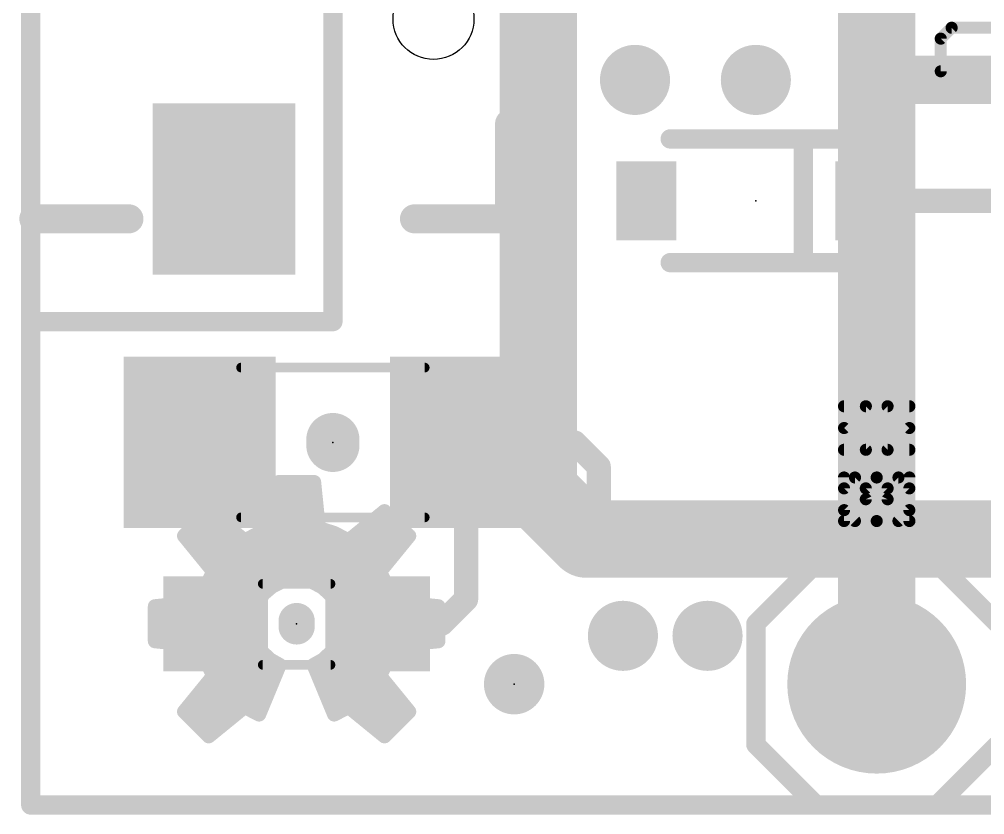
# Model space of a CAD drawing. Extents: x -3 to 111, y -18 to 20.
# Drawn here: x -0.12 to 10.02, y -0.1 to 8.26 of the extents above; entities that cross this region are included whole.
import ezdxf

# ---------------------------------------------------------------- set-up
doc = ezdxf.new("R2010")
doc.units = 0
for name, color, linetype in [('1', 12, 'CONTINUOUS'), ('16', 132, 'CONTINUOUS'), ('17', 110, 'CONTINUOUS'), ('18', 110, 'CONTINUOUS'), ('20', 53, 'CONTINUOUS'), ('21', 41, 'CONTINUOUS'), ('22', 40, 'CONTINUOUS'), ('23', 53, 'CONTINUOUS'), ('24', 53, 'CONTINUOUS'), ('51', 53, 'CONTINUOUS')]:
    doc.layers.add(name, color=color, linetype=linetype)

# ---------------------------------------------------------------- blocks, each defined once
blk = doc.blocks.new('RECT')
blk.add_solid([(-0.5, -0.5), (0.5, -0.5), (-0.5, 0.5), (0.5, 0.5)])
blk = doc.blocks.new('PIE')
at = {"const_width": 0.5}
blk.add_lwpolyline([(0, -0.25, 1), (0, 0.25, 1), (0, -0.25)], format="xyb", dxfattribs=at)
blk = doc.blocks.new('ROUNDP')
at = {"const_width": 0.5}
blk.add_lwpolyline([(0, -0.25, 1), (0, 0.25, 1), (0, -0.25)], format="xyb", dxfattribs=at)
blk = doc.blocks.new('ROUNDV')
at = {"const_width": 0.5}
blk.add_lwpolyline([(0, -0.25, 1), (0, 0.25, 1), (0, -0.25)], format="xyb", dxfattribs=at)

msp = doc.modelspace()

# ---------------------------------------------------------------- linework, layer by layer
at = {"layer": '1'}
for points, const_width in [([(0, 20.32), (0, 0)], 0.2032), ([(0, 5.08), (0, 15.24)], 0.2032), ([(3.175, 15.24), (3.175, 5.08)], 0.2032), ([(8.89, 7.62), (10.541, 7.62)], 0.508), ([(8.77, 7.5), (8.89, 7.62)], 0.254), ([(8.77, 6.35), (8.77, 7.5)], 0.254), ([(14.4272, 6.35), (8.77, 6.35)], 0.254), ([(3.175, 5.08), (0, 5.08)], 0.2032), ([(4.445, 3.68), (4.575, 3.81)], 0.254), ([(4.575, 3.81), (4.575, 2.162)], 0.254), ([(4.575, 3.81), (5.715, 3.81)], 0.254), ([(4.95, 3.68), (5.08, 3.81)], 0.254), ([(5.715, 3.81), (5.969, 3.556)], 0.254), ([(4.445, 3.68), (4.95, 3.68)], 0.254), ([(5.969, 3.556), (5.969, 2.794)], 0.254), ([(5.969, 2.794), (13.97, 2.794)], 0.8128), ([(4.575, 2.162), (4.318, 1.905)], 0.254), ([(3.644, 1.905), (4.318, 1.905)], 0.254), ([(0, 0), (43.18, 0)], 0.2032)]:
    msp.add_lwpolyline(points, dxfattribs=dict(at, const_width=const_width))
for points, const_width in [([(8.89, 7.747, 1), (8.89, 7.493)], 0.254), ([(8.9349, 7.5751, 1), (8.8451, 7.6649)], 0.127), ([(8.8335, 7.5, 1), (8.7065, 7.5)], 0.127), ([(8.7251, 7.5449, 1), (8.8149, 7.4551)], 0.127), ([(8.77, 6.4135, 1), (8.77, 6.2865)], 0.127), ([(8.7065, 6.35, 1), (8.8335, 6.35)], 0.127), ([(0, 5.1308, 1), (0, 5.0292)], 0.1016), ([(3.175, 5.0292, 1), (3.175, 5.1308)], 0.1016), ([(-0.0508, 5.08, 1), (0.0508, 5.08)], 0.1016), ([(3.1242, 5.08, 1), (3.2258, 5.08)], 0.1016), ([(4.6385, 3.81, 1), (4.5115, 3.81)], 0.127), ([(4.575, 3.8735, 1), (4.575, 3.7465)], 0.127), ([(4.6199, 3.7651, 1), (4.5301, 3.8549)], 0.127), ([(5.1249, 3.7651, 1), (5.0351, 3.8549)], 0.127), ([(5.7599, 3.8549, 1), (5.6701, 3.7651)], 0.127), ([(5.715, 3.7465, 1), (5.715, 3.8735)], 0.127), ([(4.445, 3.7435, 1), (4.445, 3.6165)], 0.127), ([(4.4001, 3.7249, 1), (4.4899, 3.6351)], 0.127), ([(4.9051, 3.7249, 1), (4.9949, 3.6351)], 0.127), ([(4.95, 3.6165, 1), (4.95, 3.7435)], 0.127), ([(6.0325, 3.556, 1), (5.9055, 3.556)], 0.127), ([(5.9241, 3.5111, 1), (6.0139, 3.6009)], 0.127), ([(5.969, 2.9972, 1), (5.969, 2.5908)], 0.4064), ([(5.9055, 2.794, 1), (6.0325, 2.794)], 0.127), ([(4.6199, 2.1171, 1), (4.5301, 2.2069)], 0.127), ([(4.5115, 2.162, 1), (4.6385, 2.162)], 0.127), ([(3.644, 1.9685, 1), (3.644, 1.8415)], 0.127), ([(4.318, 1.8415, 1), (4.318, 1.9685)], 0.127), ([(4.2731, 1.9499, 1), (4.3629, 1.8601)], 0.127), ([(0, 0.0508, 1), (0, -0.0508)], 0.1016), ([(-0.0508, 0, 1), (0.0508, 0)], 0.1016)]:
    msp.add_lwpolyline(points, format="xyb", dxfattribs=dict(at, const_width=const_width))
at = {"layer": '16'}
for points, const_width in [([(0, 20.32), (0, 0)], 0.2032), ([(5.334, 17.145), (5.334, 3.302)], 0.8128), ([(0, 5.08), (0, 15.24)], 0.2032), ([(3.175, 15.24), (3.175, 5.08)], 0.2032), ([(8.89, 11.684), (8.89, 7.62)], 0.8128), ([(8.89, 7.62), (8.89, 1.27)], 0.8128), ([(3.175, 5.08), (0, 5.08)], 0.2032), ([(5.842, 2.794), (5.334, 3.302)], 0.8128), ([(5.969, 2.794), (5.842, 2.794)], 0.8128), ([(0, 0), (43.18, 0)], 0.2032)]:
    msp.add_lwpolyline(points, dxfattribs=dict(at, const_width=const_width))
for points, const_width in [([(9.0932, 7.62, 1), (8.6868, 7.62)], 0.4064), ([(8.6868, 7.62, 1), (9.0932, 7.62)], 0.4064), ([(0, 5.1308, 1), (0, 5.0292)], 0.1016), ([(3.175, 5.0292, 1), (3.175, 5.1308)], 0.1016), ([(-0.0508, 5.08, 1), (0.0508, 5.08)], 0.1016), ([(3.1242, 5.08, 1), (3.2258, 5.08)], 0.1016), ([(5.4777, 3.4457, 1), (5.1903, 3.1583)], 0.4064), ([(5.1308, 3.302, 1), (5.5372, 3.302)], 0.4064), ([(5.842, 2.9972, 1), (5.842, 2.5908)], 0.4064), ([(5.969, 2.5908, 1), (5.969, 2.9972)], 0.4064), ([(5.6983, 2.6503, 1), (5.9857, 2.9377)], 0.4064), ([(8.6868, 1.27, 1), (9.0932, 1.27)], 0.4064), ([(0, 0.0508, 1), (0, -0.0508)], 0.1016), ([(-0.0508, 0, 1), (0.0508, 0)], 0.1016)]:
    msp.add_lwpolyline(points, format="xyb", dxfattribs=dict(at, const_width=const_width))
at = {"layer": '20', "const_width": 0.2032}
for points in [[(0, 0), (0, 20.32)], [(43.18, 0), (0, 0)]]:
    msp.add_lwpolyline(points, dxfattribs=at)
at = {"layer": '20', "const_width": 0.1016}
for points in [[(0, 0.0508, 1), (0, -0.0508)], [(-0.0508, 0, 1), (0.0508, 0)]]:
    msp.add_lwpolyline(points, format="xyb", dxfattribs=at)
at = {"layer": '20'}
msp.add_circle((4.232, 8.26), 0.425, dxfattribs=at)
at = {"layer": '21'}
for points, const_width in [([(5.032, 6.16), (5.032, 7.16)], 0.3048), ([(8.12, 7), (6.72, 7)], 0.2032), ([(8.52, 7), (8.12, 7)], 0.2032), ([(8.12, 5.7), (8.12, 7)], 0.2032), ([(1.032, 6.16), (0.032, 6.16)], 0.3048), ([(4.032, 6.16), (5.032, 6.16)], 0.3048), ([(8.12, 5.7), (6.72, 5.7)], 0.2032), ([(8.52, 5.7), (8.12, 5.7)], 0.2032), ([(9.0041, 4.1905), (8.5465, 4.1905)], 0.127), ([(9.2329, 3.9617), (9.0041, 4.1905)], 0.127), ([(3.175, 3.7795), (3.175, 3.8405)], 0.5588), ([(9.0041, 3.7329), (9.2329, 3.9617)], 0.127), ([(8.5465, 3.7329), (9.0041, 3.7329)], 0.127), ([(8.5465, 3.4421), (8.5465, 2.9845)], 0.127), ([(8.7753, 3.3277), (8.8897, 3.4421)], 0.127), ([(8.8897, 3.4421), (9.1185, 3.4421)], 0.127), ([(9.1185, 3.4421), (9.2329, 3.3277)], 0.127), ([(8.7753, 3.2133), (8.7753, 3.3277)], 0.127), ([(9.2329, 3.3277), (9.2329, 3.0989)], 0.127), ([(8.8897, 2.9845), (8.7753, 3.2133)], 0.127), ([(9.2329, 3.0989), (9.1185, 2.9845)], 0.127), ([(8.5465, 2.9845), (8.8897, 2.9845)], 0.127), ([(7.62, 1.905), (8.255, 2.54)], 0.2032), ([(8.255, 2.54), (9.525, 2.54)], 0.2032), ([(10.16, 1.905), (9.525, 2.54)], 0.2032), ([(2.794, 1.8771), (2.794, 1.9329)], 0.381), ([(7.62, 0.635), (7.62, 1.905)], 0.2032), ([(8.255, 0), (7.62, 0.635)], 0.2032), ([(9.525, 0), (10.16, 0.635)], 0.2032), ([(9.525, 0), (8.255, 0)], 0.2032)]:
    msp.add_lwpolyline(points, dxfattribs=dict(at, const_width=const_width))
for points, const_width in [([(5.1082, 7.16, 1), (4.9558, 7.16)], 0.1524), ([(6.72, 7.0508, 1), (6.72, 6.9492)], 0.1016), ([(8.12, 7.0508, 1), (8.12, 6.9492)], 0.1016), ([(8.1708, 7, 1), (8.0692, 7)], 0.1016), ([(8.12, 6.9492, 1), (8.12, 7.0508)], 0.1016), ([(8.52, 6.9492, 1), (8.52, 7.0508)], 0.1016), ([(0.032, 6.2362, 1), (0.032, 6.0838)], 0.1524), ([(1.032, 6.0838, 1), (1.032, 6.2362)], 0.1524), ([(4.032, 6.2362, 1), (4.032, 6.0838)], 0.1524), ([(5.032, 6.0838, 1), (5.032, 6.2362)], 0.1524), ([(4.9558, 6.16, 1), (5.1082, 6.16)], 0.1524), ([(6.72, 5.7508, 1), (6.72, 5.6492)], 0.1016), ([(8.12, 5.7508, 1), (8.12, 5.6492)], 0.1016), ([(8.12, 5.6492, 1), (8.12, 5.7508)], 0.1016), ([(8.52, 5.6492, 1), (8.52, 5.7508)], 0.1016), ([(8.0692, 5.7, 1), (8.1708, 5.7)], 0.1016), ([(8.5465, 4.2223, 1), (8.5465, 4.1588)], 0.0635), ([(9.0266, 4.213, 1), (8.9817, 4.1681)], 0.0635), ([(9.0041, 4.1588, 1), (9.0041, 4.2223)], 0.0635), ([(3.3147, 3.8405, 1), (3.0353, 3.8405)], 0.2794), ([(9.2554, 3.9393, 1), (9.2104, 3.9842)], 0.0635), ([(9.2104, 3.9393, 1), (9.2554, 3.9842)], 0.0635), ([(3.0353, 3.7795, 1), (3.3147, 3.7795)], 0.2794), ([(8.5465, 3.7647, 1), (8.5465, 3.7012)], 0.0635), ([(8.9817, 3.7554, 1), (9.0266, 3.7105)], 0.0635), ([(9.0041, 3.7012, 1), (9.0041, 3.7647)], 0.0635), ([(8.5783, 3.4421, 1), (8.5148, 3.4421)], 0.0635), ([(8.8897, 3.4738, 1), (8.8897, 3.4103)], 0.0635), ([(8.9122, 3.4196, 1), (8.8673, 3.4645)], 0.0635), ([(9.141, 3.4645, 1), (9.0961, 3.4196)], 0.0635), ([(9.1185, 3.4103, 1), (9.1185, 3.4738)], 0.0635), ([(8.8071, 3.3277, 1), (8.7436, 3.3277)], 0.0635), ([(8.7529, 3.3501, 1), (8.7978, 3.3052)], 0.0635), ([(9.2647, 3.3277, 1), (9.2012, 3.3277)], 0.0635), ([(9.2104, 3.3052, 1), (9.2554, 3.3501)], 0.0635), ([(8.8037, 3.2275, 1), (8.7469, 3.1991)], 0.0635), ([(8.7436, 3.2133, 1), (8.8071, 3.2133)], 0.0635), ([(9.2554, 3.0764, 1), (9.2104, 3.1213)], 0.0635), ([(8.5465, 3.0163, 1), (8.5465, 2.9527)], 0.0635), ([(8.8897, 2.9527, 1), (8.8897, 3.0163)], 0.0635), ([(9.2012, 3.0989, 1), (9.2647, 3.0989)], 0.0635), ([(8.5148, 2.9845, 1), (8.5783, 2.9845)], 0.0635), ([(8.8613, 2.9703, 1), (8.9181, 2.9987)], 0.0635), ([(9.0961, 3.007, 1), (9.141, 2.962)], 0.0635), ([(8.255, 2.5908, 1), (8.255, 2.4892)], 0.1016), ([(8.2909, 2.5041, 1), (8.2191, 2.5759)], 0.1016), ([(9.5609, 2.5759, 1), (9.4891, 2.5041)], 0.1016), ([(9.525, 2.4892, 1), (9.525, 2.5908)], 0.1016), ([(2.8893, 1.9329, 1), (2.6987, 1.9329)], 0.1905), ([(2.6987, 1.8771, 1), (2.8893, 1.8771)], 0.1905), ([(7.6708, 1.905, 1), (7.5692, 1.905)], 0.1016), ([(7.5841, 1.9409, 1), (7.6559, 1.8691)], 0.1016), ([(7.6559, 0.6709, 1), (7.5841, 0.5991)], 0.1016), ([(7.5692, 0.635, 1), (7.6708, 0.635)], 0.1016), ([(8.255, 0.0508, 1), (8.255, -0.0508)], 0.1016), ([(9.525, -0.0508, 1), (9.525, 0.0508)], 0.1016), ([(8.2191, -0.0359, 1), (8.2909, 0.0359)], 0.1016), ([(9.4891, 0.0359, 1), (9.5609, -0.0359)], 0.1016)]:
    msp.add_lwpolyline(points, format="xyb", dxfattribs=dict(at, const_width=const_width))
at = {"layer": '22'}
for points, const_width in [([(9.5631, 8.0539), (9.6775, 8.1683)], 0.127), ([(9.6775, 8.1683), (10.1351, 8.1683)], 0.127), ([(9.5631, 7.7107), (9.5631, 8.0539)], 0.127), ([(10.2495, 7.7107), (9.5631, 7.7107)], 0.127), ([(8.5471, 3.9617), (8.7759, 4.1905)], 0.127), ([(8.7759, 4.1905), (9.2335, 4.1905)], 0.127), ([(8.7759, 3.7329), (8.5471, 3.9617)], 0.127), ([(9.2335, 3.7329), (8.7759, 3.7329)], 0.127), ([(2.562, 2.9099), (2.6112, 3.3938)], 0.15), ([(2.6112, 3.3938), (2.9768, 3.3938)], 0.15), ([(2.9768, 3.3938), (3.026, 2.9099)], 0.15), ([(8.6615, 3.4421), (8.5471, 3.3277)], 0.127), ([(8.8903, 3.4421), (8.6615, 3.4421)], 0.127), ([(9.0047, 3.3277), (8.8903, 3.4421)], 0.127), ([(9.2335, 3.4421), (9.2335, 2.9845)], 0.127), ([(2.6017, 3.3), (2.9863, 3.3)], 0.15), ([(8.5471, 3.3277), (8.5471, 3.0989)], 0.127), ([(9.0047, 3.2133), (9.0047, 3.3277)], 0.127), ([(8.8903, 2.9845), (9.0047, 3.2133)], 0.127), ([(1.612, 2.8285), (1.8705, 3.087)], 0.15), ([(1.8705, 3.087), (2.2475, 2.7796)], 0.15), ([(2.5864, 3.15), (3.0016, 3.15)], 0.15), ([(3.3405, 2.7796), (3.7175, 3.087)], 0.15), ([(3.7175, 3.087), (3.976, 2.8285)], 0.15), ([(8.5471, 3.0989), (8.6615, 2.9845)], 0.127), ([(1.7835, 3), (1.9772, 3)], 0.15), ([(2.5712, 3), (3.0168, 3)], 0.15), ([(3.6108, 3), (3.8045, 3)], 0.15), ([(9.2335, 2.9845), (8.8903, 2.9845)], 0.127), ([(2.3993, 2.8578), (2.562, 2.9099)], 0.15), ([(3.026, 2.9099), (3.1887, 2.8578)], 0.15), ([(1.9194, 2.4515), (1.612, 2.8285)], 0.15), ([(1.6335, 2.85), (2.1612, 2.85)], 0.15), ([(2.2475, 2.7796), (2.3993, 2.8578)], 0.15), ([(2.3842, 2.85), (3.2038, 2.85)], 0.15), ([(3.1887, 2.8578), (3.3405, 2.7796)], 0.15), ([(3.4268, 2.85), (3.9545, 2.85)], 0.15), ([(3.976, 2.8285), (3.6686, 2.4515)], 0.15), ([(1.7168, 2.7), (3.8712, 2.7)], 0.15), ([(1.8391, 2.55), (3.7489, 2.55)], 0.15), ([(1.8412, 2.2997), (1.9194, 2.4515)], 0.15), ([(1.8929, 2.4), (3.6951, 2.4)], 0.15), ([(2.743, 2.3708), (2.6338, 2.3454)], 0.15), ([(2.8552, 2.3696), (2.743, 2.3708)], 0.15), ([(2.9639, 2.3418), (2.8552, 2.3696)], 0.15), ([(3.6686, 2.4515), (3.7468, 2.2997)], 0.15), ([(1.7891, 2.137), (1.8412, 2.2997)], 0.15), ([(2.5337, 2.2946), (2.4485, 2.2216)], 0.15), ([(2.6338, 2.3454), (2.5337, 2.2946)], 0.15), ([(3.0629, 2.2889), (2.9639, 2.3418)], 0.15), ([(3.1464, 2.214), (3.0629, 2.2889)], 0.15), ([(3.7468, 2.2997), (3.7989, 2.137)], 0.15), ([(1.8253, 2.25), (2.4816, 2.25)], 0.15), ([(2.4485, 2.2216), (2.3832, 2.1304)], 0.15), ([(3.1063, 2.25), (3.7627, 2.25)], 0.15), ([(3.2098, 2.1214), (3.1464, 2.214)], 0.15), ([(1.3052, 2.0878), (1.7891, 2.137)], 0.15), ([(1.3052, 1.7222), (1.3052, 2.0878)], 0.15), ([(1.4252, 2.1), (2.371, 2.1)], 0.15), ([(2.3832, 2.1304), (2.3413, 2.0263)], 0.15), ([(3.2493, 2.0164), (3.2098, 2.1214)], 0.15), ([(3.2179, 2.1), (4.1628, 2.1)], 0.15), ([(3.7989, 2.137), (4.2828, 2.0878)], 0.15), ([(4.2828, 2.0878), (4.2828, 1.7222)], 0.15), ([(2.3413, 2.0263), (2.3255, 1.9152)], 0.15), ([(3.2628, 1.905), (3.2493, 2.0164)], 0.15), ([(1.3052, 1.95), (2.3304, 1.95)], 0.15), ([(2.3255, 1.9152), (2.3365, 1.8035)], 0.15), ([(3.2499, 1.7956), (3.2628, 1.905)], 0.15), ([(3.2574, 1.95), (4.2828, 1.95)], 0.15), ([(1.3052, 1.8), (2.3377, 1.8)], 0.15), ([(2.3365, 1.8035), (2.3737, 1.6977)], 0.15), ([(3.2117, 1.6922), (3.2499, 1.7956)], 0.15), ([(3.2504, 1.8), (4.2828, 1.8)], 0.15), ([(1.7891, 1.673), (1.3052, 1.7222)], 0.15), ([(1.8412, 1.5103), (1.7891, 1.673)], 0.15), ([(1.7965, 1.65), (2.4047, 1.65)], 0.15), ([(2.3737, 1.6977), (2.435, 1.6037)], 0.15), ([(3.1505, 1.6005), (3.2117, 1.6922)], 0.15), ([(3.1835, 1.65), (3.7915, 1.65)], 0.15), ([(3.7989, 1.673), (3.7468, 1.5103)], 0.15), ([(4.2828, 1.7222), (3.7989, 1.673)], 0.15), ([(2.435, 1.6037), (2.5168, 1.527)], 0.15), ([(3.0696, 1.5257), (3.1505, 1.6005)], 0.15), ([(1.9194, 1.3585), (1.8412, 1.5103)], 0.15), ([(1.8465, 1.5), (2.5647, 1.5)], 0.15), ([(2.6146, 1.4719), (2.3993, 0.9522)], 0.15), ([(2.5168, 1.527), (2.6146, 1.4719)], 0.15), ([(2.9734, 1.4719), (3.0696, 1.5257)], 0.15), ([(3.1887, 0.9522), (2.9734, 1.4719)], 0.15), ([(3.0236, 1.5), (3.7415, 1.5)], 0.15), ([(3.7468, 1.5103), (3.6686, 1.3585)], 0.15), ([(1.612, 0.9815), (1.9194, 1.3585)], 0.15), ([(1.9125, 1.35), (2.5641, 1.35)], 0.15), ([(3.0239, 1.35), (3.6755, 1.35)], 0.15), ([(3.6686, 1.3585), (3.976, 0.9815)], 0.15), ([(1.7902, 1.2), (2.502, 1.2)], 0.15), ([(3.086, 1.2), (3.7978, 1.2)], 0.15), ([(1.6679, 1.05), (2.4398, 1.05)], 0.15), ([(3.1482, 1.05), (3.9201, 1.05)], 0.15), ([(1.8705, 0.723), (1.612, 0.9815)], 0.15), ([(2.2475, 1.0304), (1.8705, 0.723)], 0.15), ([(2.3993, 0.9522), (2.2475, 1.0304)], 0.15), ([(3.3405, 1.0304), (3.1887, 0.9522)], 0.15), ([(3.7175, 0.723), (3.3405, 1.0304)], 0.15), ([(3.976, 0.9815), (3.7175, 0.723)], 0.15), ([(1.6935, 0.9), (2.0876, 0.9)], 0.15), ([(3.5004, 0.9), (3.8945, 0.9)], 0.15), ([(1.8435, 0.75), (1.9036, 0.75)], 0.15), ([(3.6844, 0.75), (3.7445, 0.75)], 0.15)]:
    msp.add_lwpolyline(points, dxfattribs=dict(at, const_width=const_width))
for points, const_width in [([(9.6775, 8.2, 1), (9.6775, 8.1365)], 0.0635), ([(9.6999, 8.1458, 1), (9.655, 8.1907)], 0.0635), ([(9.5949, 8.0539, 1), (9.5313, 8.0539)], 0.0635), ([(9.5406, 8.0763, 1), (9.5856, 8.0314)], 0.0635), ([(9.5313, 7.7107, 1), (9.5949, 7.7107)], 0.0635), ([(9.5631, 7.7424, 1), (9.5631, 7.6789)], 0.0635), ([(8.7759, 4.2223, 1), (8.7759, 4.1588)], 0.0635), ([(8.7983, 4.1681, 1), (8.7534, 4.213)], 0.0635), ([(9.2335, 4.1588, 1), (9.2335, 4.2223)], 0.0635), ([(8.5696, 3.9842, 1), (8.5246, 3.9393)], 0.0635), ([(8.5246, 3.9842, 1), (8.5696, 3.9393)], 0.0635), ([(8.7759, 3.7647, 1), (8.7759, 3.7012)], 0.0635), ([(8.7534, 3.7105, 1), (8.7983, 3.7554)], 0.0635), ([(9.2335, 3.7012, 1), (9.2335, 3.7647)], 0.0635), ([(2.6112, 3.4313, 1), (2.6112, 3.3563)], 0.075), ([(2.6485, 3.39, 1), (2.5739, 3.3976)], 0.075), ([(3.0141, 3.3976, 1), (2.9395, 3.39)], 0.075), ([(2.9768, 3.3563, 1), (2.9768, 3.4313)], 0.075), ([(8.6615, 3.4738, 1), (8.6615, 3.4103)], 0.0635), ([(8.6839, 3.4196, 1), (8.639, 3.4645)], 0.0635), ([(8.9127, 3.4645, 1), (8.8678, 3.4196)], 0.0635), ([(8.8903, 3.4103, 1), (8.8903, 3.4738)], 0.0635), ([(9.2652, 3.4421, 1), (9.2017, 3.4421)], 0.0635), ([(2.6017, 3.3375, 1), (2.6017, 3.2625)], 0.075), ([(2.9863, 3.2625, 1), (2.9863, 3.3375)], 0.075), ([(8.5789, 3.3277, 1), (8.5153, 3.3277)], 0.0635), ([(8.5246, 3.3501, 1), (8.5696, 3.3052)], 0.0635), ([(9.0364, 3.3277, 1), (8.9729, 3.3277)], 0.0635), ([(8.9822, 3.3052, 1), (9.0271, 3.3501)], 0.0635), ([(9.0331, 3.1991, 1), (8.9763, 3.2275)], 0.0635), ([(1.8942, 3.1161, 1), (1.8468, 3.0579)], 0.075), ([(1.897, 3.0605, 1), (1.844, 3.1135)], 0.075), ([(2.5864, 3.1875, 1), (2.5864, 3.1125)], 0.075), ([(3.0016, 3.1125, 1), (3.0016, 3.1875)], 0.075), ([(3.744, 3.1135, 1), (3.691, 3.0605)], 0.075), ([(3.7412, 3.0579, 1), (3.6938, 3.1161)], 0.075), ([(8.5696, 3.1213, 1), (8.5246, 3.0764)], 0.0635), ([(8.9729, 3.2133, 1), (9.0364, 3.2133)], 0.0635), ([(1.7835, 3.0375, 1), (1.7835, 2.9625)], 0.075), ([(1.9772, 2.9625, 1), (1.9772, 3.0375)], 0.075), ([(2.5712, 3.0375, 1), (2.5712, 2.9625)], 0.075), ([(3.0168, 2.9625, 1), (3.0168, 3.0375)], 0.075), ([(3.6108, 3.0375, 1), (3.6108, 2.9625)], 0.075), ([(3.8045, 2.9625, 1), (3.8045, 3.0375)], 0.075), ([(8.5153, 3.0989, 1), (8.5789, 3.0989)], 0.0635), ([(8.8903, 3.0163, 1), (8.8903, 2.9527)], 0.0635), ([(9.2335, 2.9527, 1), (9.2335, 3.0163)], 0.0635), ([(2.5247, 2.9137, 1), (2.5993, 2.9061)], 0.075), ([(2.5734, 2.8742, 1), (2.5506, 2.9456)], 0.075), ([(3.0374, 2.9456, 1), (3.0146, 2.8742)], 0.075), ([(2.9887, 2.9061, 1), (3.0633, 2.9137)], 0.075), ([(8.639, 2.962, 1), (8.6839, 3.007)], 0.0635), ([(8.8619, 2.9987, 1), (8.9187, 2.9703)], 0.0635), ([(9.2017, 2.9845, 1), (9.2652, 2.9845)], 0.0635), ([(1.6411, 2.8522, 1), (1.5829, 2.8048)], 0.075), ([(1.5855, 2.855, 1), (1.6385, 2.802)], 0.075), ([(1.6335, 2.8875, 1), (1.6335, 2.8125)], 0.075), ([(2.1612, 2.8125, 1), (2.1612, 2.8875)], 0.075), ([(2.2303, 2.8129, 1), (2.2647, 2.7463)], 0.075), ([(2.2238, 2.7505, 1), (2.2712, 2.8087)], 0.075), ([(2.3842, 2.8875, 1), (2.3842, 2.8125)], 0.075), ([(2.3879, 2.8935, 1), (2.4108, 2.8221)], 0.075), ([(2.4165, 2.8245, 1), (2.3822, 2.8912)], 0.075), ([(3.2058, 2.8912, 1), (3.1715, 2.8245)], 0.075), ([(3.1772, 2.8221, 1), (3.2001, 2.8935)], 0.075), ([(3.2038, 2.8125, 1), (3.2038, 2.8875)], 0.075), ([(3.3168, 2.8087, 1), (3.3642, 2.7505)], 0.075), ([(3.3233, 2.7463, 1), (3.3577, 2.8129)], 0.075), ([(3.4268, 2.8875, 1), (3.4268, 2.8125)], 0.075), ([(4.0051, 2.8048, 1), (3.9469, 2.8522)], 0.075), ([(3.9495, 2.802, 1), (4.0025, 2.855)], 0.075), ([(3.9545, 2.8125, 1), (3.9545, 2.8875)], 0.075), ([(1.7168, 2.7375, 1), (1.7168, 2.6625)], 0.075), ([(3.8712, 2.6625, 1), (3.8712, 2.7375)], 0.075), ([(1.8391, 2.5875, 1), (1.8391, 2.5125)], 0.075), ([(3.7489, 2.5125, 1), (3.7489, 2.5875)], 0.075), ([(1.8929, 2.4375, 1), (1.8929, 2.3625)], 0.075), ([(1.9527, 2.4343, 1), (1.8861, 2.4687)], 0.075), ([(1.8903, 2.4278, 1), (1.9485, 2.4752)], 0.075), ([(2.7434, 2.4083, 1), (2.7426, 2.3333)], 0.075), ([(2.7515, 2.3343, 1), (2.7345, 2.4074)], 0.075), ([(2.8645, 2.4059, 1), (2.8459, 2.3333)], 0.075), ([(2.8548, 2.3321, 1), (2.8556, 2.4071)], 0.075), ([(3.7019, 2.4687, 1), (3.6353, 2.4343)], 0.075), ([(3.6395, 2.4752, 1), (3.6977, 2.4278)], 0.075), ([(3.6951, 2.3625, 1), (3.6951, 2.4375)], 0.075), ([(1.8078, 2.3168, 1), (1.8745, 2.2825)], 0.075), ([(1.8769, 2.2882, 1), (1.8055, 2.3111)], 0.075), ([(2.5167, 2.3281, 1), (2.5506, 2.2612)], 0.075), ([(2.5581, 2.2662, 1), (2.5093, 2.3231)], 0.075), ([(2.6252, 2.3819, 1), (2.6423, 2.3088)], 0.075), ([(2.6507, 2.3119, 1), (2.6168, 2.3788)], 0.075), ([(2.9816, 2.3748, 1), (2.9462, 2.3087)], 0.075), ([(2.9546, 2.3054, 1), (2.9732, 2.3781)], 0.075), ([(3.0879, 2.3168, 1), (3.0379, 2.261)], 0.075), ([(3.0452, 2.2558, 1), (3.0806, 2.322)], 0.075), ([(3.7825, 2.3111, 1), (3.7111, 2.2882)], 0.075), ([(3.7135, 2.2825, 1), (3.7802, 2.3168)], 0.075), ([(1.8253, 2.2875, 1), (1.8253, 2.2125)], 0.075), ([(2.4241, 2.25, 1), (2.4729, 2.1931)], 0.075), ([(2.479, 2.1997, 1), (2.418, 2.2434)], 0.075), ([(2.4816, 2.2125, 1), (2.4816, 2.2875)], 0.075), ([(3.1063, 2.2875, 1), (3.1063, 2.2125)], 0.075), ([(3.1774, 2.2352, 1), (3.1155, 2.1928)], 0.075), ([(3.1214, 2.1861, 1), (3.1715, 2.2419)], 0.075), ([(3.7627, 2.2125, 1), (3.7627, 2.2875)], 0.075), ([(1.3427, 2.0878, 1), (1.2677, 2.0878)], 0.075), ([(1.3014, 2.1251, 1), (1.309, 2.0505)], 0.075), ([(1.4252, 2.1375, 1), (1.4252, 2.0625)], 0.075), ([(1.7534, 2.1484, 1), (1.8248, 2.1256)], 0.075), ([(1.7929, 2.0997, 1), (1.7853, 2.1743)], 0.075), ([(2.3527, 2.1522, 1), (2.4136, 2.1085)], 0.075), ([(2.4179, 2.1164, 1), (2.3484, 2.1444)], 0.075), ([(2.371, 2.0625, 1), (2.371, 2.1375)], 0.075), ([(3.2449, 2.1346, 1), (3.1747, 2.1082)], 0.075), ([(3.1789, 2.1002, 1), (3.2408, 2.1426)], 0.075), ([(3.2179, 2.1375, 1), (3.2179, 2.0625)], 0.075), ([(3.8027, 2.1743, 1), (3.7951, 2.0997)], 0.075), ([(3.7632, 2.1256, 1), (3.8346, 2.1484)], 0.075), ([(4.1628, 2.0625, 1), (4.1628, 2.1375)], 0.075), ([(4.3203, 2.0878, 1), (4.2453, 2.0878)], 0.075), ([(4.279, 2.0505, 1), (4.2866, 2.1251)], 0.075), ([(2.3065, 2.0402, 1), (2.3761, 2.0123)], 0.075), ([(2.3785, 2.021, 1), (2.3042, 2.0316)], 0.075), ([(3.2866, 2.0209, 1), (3.2121, 2.0119)], 0.075), ([(3.2143, 2.0032, 1), (3.2844, 2.0296)], 0.075), ([(1.3052, 1.9875, 1), (1.3052, 1.9125)], 0.075), ([(2.3628, 1.9188, 1), (2.2881, 1.9115)], 0.075), ([(2.2883, 1.9205, 1), (2.3626, 1.9099)], 0.075), ([(2.3304, 1.9125, 1), (2.3304, 1.9875)], 0.075), ([(3.2574, 1.9875, 1), (3.2574, 1.9125)], 0.075), ([(3.3, 1.9006, 1), (3.2256, 1.9094)], 0.075), ([(3.2256, 1.9005, 1), (3.3, 1.9095)], 0.075), ([(4.2828, 1.9125, 1), (4.2828, 1.9875)], 0.075), ([(1.3052, 1.8375, 1), (1.3052, 1.7625)], 0.075), ([(2.3718, 1.816, 1), (2.3011, 1.7911)], 0.075), ([(2.2991, 1.7998, 1), (2.3738, 1.8072)], 0.075), ([(2.3377, 1.7625, 1), (2.3377, 1.8375)], 0.075), ([(3.2126, 1.8, 1), (3.2871, 1.7912)], 0.075), ([(3.2504, 1.8375, 1), (3.2504, 1.7625)], 0.075), ([(3.285, 1.7826, 1), (3.2147, 1.8085)], 0.075), ([(4.2828, 1.7625, 1), (4.2828, 1.8375)], 0.075), ([(1.309, 1.7595, 1), (1.3014, 1.6849)], 0.075), ([(1.2677, 1.7222, 1), (1.3427, 1.7222)], 0.075), ([(1.8248, 1.6844, 1), (1.7534, 1.6616)], 0.075), ([(1.7965, 1.6875, 1), (1.7965, 1.6125)], 0.075), ([(1.7853, 1.6357, 1), (1.7929, 1.7103)], 0.075), ([(2.4051, 1.7181, 1), (2.3422, 1.6772)], 0.075), ([(2.3383, 1.6852, 1), (2.409, 1.7101)], 0.075), ([(2.4047, 1.6125, 1), (2.4047, 1.6875)], 0.075), ([(3.1835, 1.6875, 1), (3.1835, 1.6125)], 0.075), ([(3.1765, 1.7051, 1), (3.2469, 1.6792)], 0.075), ([(3.2429, 1.6713, 1), (3.1805, 1.713)], 0.075), ([(3.7951, 1.7103, 1), (3.8027, 1.6357)], 0.075), ([(3.8346, 1.6616, 1), (3.7632, 1.6844)], 0.075), ([(3.7915, 1.6125, 1), (3.7915, 1.6875)], 0.075), ([(4.2453, 1.7222, 1), (4.3203, 1.7222)], 0.075), ([(4.2866, 1.6849, 1), (4.279, 1.7595)], 0.075), ([(2.4606, 1.631, 1), (2.4093, 1.5763)], 0.075), ([(2.4035, 1.5832, 1), (2.4664, 1.6242)], 0.075), ([(3.1193, 1.6214, 1), (3.1817, 1.5797)], 0.075), ([(3.1759, 1.573, 1), (3.125, 1.6281)], 0.075), ([(1.8745, 1.5275, 1), (1.8078, 1.4932)], 0.075), ([(1.8055, 1.4989, 1), (1.8769, 1.5218)], 0.075), ([(1.8465, 1.5375, 1), (1.8465, 1.4625)], 0.075), ([(2.5352, 1.5596, 1), (2.4984, 1.4943)], 0.075), ([(2.4912, 1.4996, 1), (2.5425, 1.5543)], 0.075), ([(2.5647, 1.4625, 1), (2.5647, 1.5375)], 0.075), ([(2.6492, 1.4575, 1), (2.58, 1.4863)], 0.075), ([(2.5962, 1.4392, 1), (2.633, 1.5046)], 0.075), ([(3.008, 1.4863, 1), (2.9388, 1.4575)], 0.075), ([(2.9551, 1.5046, 1), (2.9917, 1.4392)], 0.075), ([(3.0236, 1.5375, 1), (3.0236, 1.4625)], 0.075), ([(3.0441, 1.5533, 1), (3.095, 1.4982)], 0.075), ([(3.0879, 1.493, 1), (3.0512, 1.5585)], 0.075), ([(3.7111, 1.5218, 1), (3.7825, 1.4989)], 0.075), ([(3.7802, 1.4932, 1), (3.7135, 1.5275)], 0.075), ([(3.7415, 1.4625, 1), (3.7415, 1.5375)], 0.075), ([(1.9125, 1.3875, 1), (1.9125, 1.3125)], 0.075), ([(1.9485, 1.3348, 1), (1.8903, 1.3822)], 0.075), ([(2.5641, 1.3125, 1), (2.5641, 1.3875)], 0.075), ([(3.0239, 1.3875, 1), (3.0239, 1.3125)], 0.075), ([(3.6977, 1.3822, 1), (3.6395, 1.3348)], 0.075), ([(3.6755, 1.3125, 1), (3.6755, 1.3875)], 0.075), ([(1.8861, 1.3413, 1), (1.9527, 1.3757)], 0.075), ([(3.6353, 1.3757, 1), (3.7019, 1.3413)], 0.075), ([(1.7902, 1.2375, 1), (1.7902, 1.1625)], 0.075), ([(2.502, 1.1625, 1), (2.502, 1.2375)], 0.075), ([(3.086, 1.2375, 1), (3.086, 1.1625)], 0.075), ([(3.7978, 1.1625, 1), (3.7978, 1.2375)], 0.075), ([(1.6679, 1.0875, 1), (1.6679, 1.0125)], 0.075), ([(2.4398, 1.0125, 1), (2.4398, 1.0875)], 0.075), ([(3.1482, 1.0875, 1), (3.1482, 1.0125)], 0.075), ([(3.9201, 1.0125, 1), (3.9201, 1.0875)], 0.075), ([(1.6385, 1.008, 1), (1.5855, 0.955)], 0.075), ([(1.5829, 1.0052, 1), (1.6411, 0.9578)], 0.075), ([(2.2647, 1.0637, 1), (2.2303, 0.9971)], 0.075), ([(2.2712, 1.0013, 1), (2.2238, 1.0595)], 0.075), ([(2.3821, 0.9189, 1), (2.4165, 0.9855)], 0.075), ([(3.1715, 0.9855, 1), (3.2059, 0.9189)], 0.075), ([(3.3642, 1.0595, 1), (3.3168, 1.0013)], 0.075), ([(3.3577, 0.9971, 1), (3.3233, 1.0637)], 0.075), ([(3.9469, 0.9578, 1), (4.0051, 1.0052)], 0.075), ([(4.0025, 0.955, 1), (3.9495, 1.008)], 0.075), ([(1.6935, 0.9375, 1), (1.6935, 0.8625)], 0.075), ([(2.0876, 0.8625, 1), (2.0876, 0.9375)], 0.075), ([(2.3647, 0.9666, 1), (2.4339, 0.9378)], 0.075), ([(3.1541, 0.9378, 1), (3.2233, 0.9666)], 0.075), ([(3.5004, 0.9375, 1), (3.5004, 0.8625)], 0.075), ([(3.8945, 0.8625, 1), (3.8945, 0.9375)], 0.075), ([(1.8435, 0.7875, 1), (1.8435, 0.7125)], 0.075), ([(1.9036, 0.7125, 1), (1.9036, 0.7875)], 0.075), ([(3.6844, 0.7875, 1), (3.6844, 0.7125)], 0.075), ([(3.7445, 0.7125, 1), (3.7445, 0.7875)], 0.075), ([(1.8468, 0.7521, 1), (1.8942, 0.6939)], 0.075), ([(1.844, 0.6965, 1), (1.897, 0.7495)], 0.075), ([(3.691, 0.7495, 1), (3.744, 0.6965)], 0.075), ([(3.6938, 0.6939, 1), (3.7412, 0.7521)], 0.075)]:
    msp.add_lwpolyline(points, format="xyb", dxfattribs=dict(at, const_width=const_width))
at = {"layer": '23'}
for p in [(7.62, 6.35), (3.175, 3.81), (2.794, 1.905), (5.08, 1.27)]:
    msp.add_point(p, dxfattribs=at)
at = {"layer": '24'}
msp.add_point((2.794, 1.905), dxfattribs=at)
at = {"layer": '51', "const_width": 0.1016}
for points in [[(4.14, 4.597), (2.21, 4.597)], [(4.14, 3.023), (2.21, 3.023)], [(3.15, 2.324), (2.438, 2.324)], [(3.15, 1.473), (2.438, 1.473)]]:
    msp.add_lwpolyline(points, dxfattribs=at)
at = {"layer": '51', "const_width": 0.0508}
for points in [[(2.21, 4.6224, 1), (2.21, 4.5716)], [(4.14, 4.5716, 1), (4.14, 4.6224)], [(2.21, 3.0484, 1), (2.21, 2.9976)], [(4.14, 2.9976, 1), (4.14, 3.0484)], [(2.438, 2.3494, 1), (2.438, 2.2986)], [(3.15, 2.2986, 1), (3.15, 2.3494)], [(2.438, 1.4984, 1), (2.438, 1.4476)], [(3.15, 1.4476, 1), (3.15, 1.4984)]]:
    msp.add_lwpolyline(points, format="xyb", dxfattribs=at)

# ---------------------------------------------------------------- block references
at = {"layer": '1'}
for p, xscale, yscale, rotation in [((2.032, 6.475), 1.8, 1.5, 90), ((6.47, 6.35), 0.63, 0.83, 180), ((8.77, 6.35), 0.63, 0.83, 180), ((1.775, 3.81), 1.6, 1.8, 180), ((4.575, 3.81), 1.6, 1.8, 180)]:
    msp.add_blockref('RECT', p, dxfattribs=dict(at, xscale=xscale, yscale=yscale, rotation=rotation))
at = {"layer": '1', "xscale": 1.1, "rotation": 180}
for p in [(1.944, 1.905), (3.644, 1.905)]:
    msp.add_blockref('RECT', p, dxfattribs=at)
at = {"layer": '1', "xscale": 0.635, "yscale": 0.635}
msp.add_blockref('PIE', (5.08, 1.27), dxfattribs=at)
at = {"layer": '17', "xscale": 1.8796, "yscale": 1.8796, "rotation": 270}
msp.add_blockref('ROUNDP', (8.89, 1.27), dxfattribs=at)
msp.add_blockref('ROUNDP', (8.89, 1.27), dxfattribs=at)
at = {"layer": '18', "xscale": 0.7366, "yscale": 0.7366}
for p in [(6.35, 7.62), (6.35, 7.62), (7.62, 7.62), (7.62, 7.62), (8.89, 7.62), (8.89, 7.62), (2.032, 6.477), (2.032, 6.477), (5.969, 2.794), (5.969, 2.794), (6.223, 1.778), (6.223, 1.778), (7.112, 1.778), (7.112, 1.778)]:
    msp.add_blockref('ROUNDV', p, dxfattribs=at)
at = {"layer": '51', "rotation": 180}
for p, xscale, yscale in [((1.8483, 3.8091), 0.7501, 1.7), ((4.5018, 3.8109), 0.7501, 1.7), ((2.2138, 1.8999), 0.5001, 0.95), ((3.3822, 1.8999), 0.5001, 0.95), ((8.89, 1.27), 0.508, 0.508)]:
    msp.add_blockref('RECT', p, dxfattribs=dict(at, xscale=xscale, yscale=yscale))

doc.saveas('drawing.dxf')
